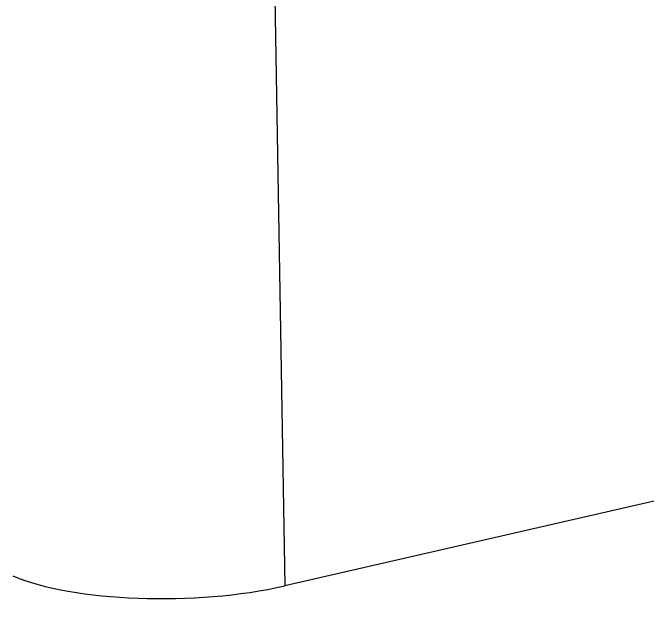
# Model space of a CAD drawing. Header units: millimetres. Extents: x 1034 to 1636, y -2154 to -1937.
# Drawn here: x 1093.81 to 1110, y -2058.13 to -2042.98 of the extents above; entities that cross this region are included whole.
import ezdxf

# ---------------------------------------------------------------- set-up
doc = ezdxf.new("R2010")
doc.units = ezdxf.units.MM

# ---------------------------------------------------------------- blocks, each defined once
blk = doc.blocks.new('*u3')
at = {"color": 7}
for p in [(2.79056553019177, -12.61220747831453), (12.90231969769184, -30.07003491241449)]:
    blk.add_line(p, (3.132107584391747, -32.30951989171444), dxfattribs=at)
blk.add_ellipse((0.3224340183918457, -31.10343992031449), major_axis=(4.9987163925, 0.1168808941), ratio=0.3059603736, start_param=-2.5514280332, end_param=-0.9810702914, dxfattribs=at)

msp = doc.modelspace()

# ---------------------------------------------------------------- block references
msp.add_blockref('*u3', (1097.623979550097, -2025.299985094522))

doc.saveas('drawing.dxf')
